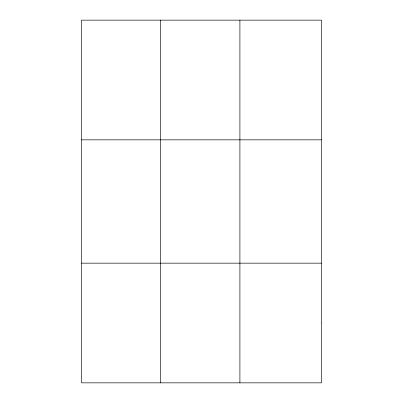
<?xml version="1.0" encoding="UTF-8"?>
<svg xmlns="http://www.w3.org/2000/svg" width="403" height="403" viewBox="0 0 403 403"><rect width="100%" height="100%" fill="white"/><g stroke="black" fill="none" stroke-linecap="round" stroke-linejoin="round"><path stroke-width="0.6" d="M160.691 20.15L160.691 382.85M239.906 20.15L239.906 382.85M81.482 139.841L321.518 139.841M81.482 263.159L321.518 263.159M321.518 323.005L321.518 382.85L81.482 382.85L81.482 20.15L321.518 20.15L321.518 323.005"/></g></svg>
